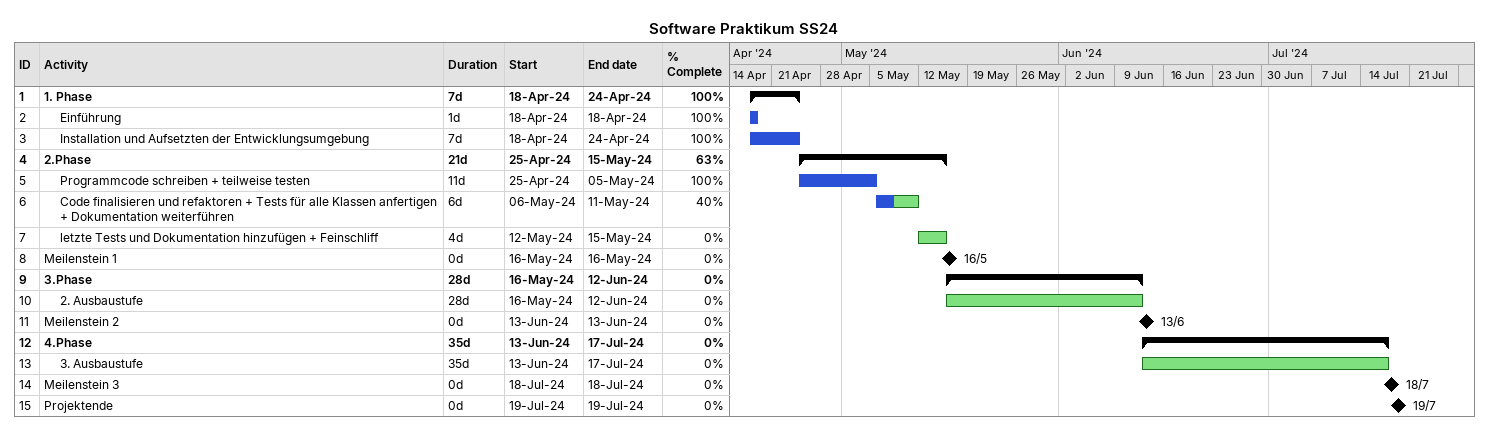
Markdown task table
Software Praktikum SS24

| ID | Level | Task | Duration | Start | Finish | % complete |
|---|---|---|---|---|---|---|
| 1 | 1 | **1. Phase** | 7d | 2024-04-18 | 2024-04-24 | 100 |
| 2 | 2 | Einführung | 1d | 2024-04-18 | 2024-04-18 | 100 |
| 3 | 2 | Installation und Aufsetzten der Entwicklungsumgebung | 7d | 2024-04-18 | 2024-04-24 | 100 |
| 4 | 1 | **2.Phase** | 21d | 2024-04-25 | 2024-05-15 | 63 |
| 5 | 2 | Programmcode schreiben + teilweise testen | 11d | 2024-04-25 | 2024-05-05 | 100 |
| 6 | 2 | Code finalisieren und refaktoren + Tests für alle Klassen anfertigen + Dokumentation weiterführen | 6d | 2024-05-06 | 2024-05-11 | 40 |
| 7 | 2 | letzte Tests und Dokumentation hinzufügen + Feinschliff | 4d | 2024-05-12 | 2024-05-15 | 0 |
| 8 | 1 | Meilenstein 1 | 0d | 2024-05-16 | 2024-05-16 | 0 |
| 9 | 1 | **3.Phase** | 28d | 2024-05-16 | 2024-06-12 | 0 |
| 10 | 2 | 2. Ausbaustufe | 28d | 2024-05-16 | 2024-06-12 | 0 |
| 11 | 1 | Meilenstein 2 | 0d | 2024-06-13 | 2024-06-13 | 0 |
| 12 | 1 | **4.Phase** | 35d | 2024-06-13 | 2024-07-17 | 0 |
| 13 | 2 | 3. Ausbaustufe | 35d | 2024-06-13 | 2024-07-17 | 0 |
| 14 | 1 | Meilenstein 3 | 0d | 2024-07-18 | 2024-07-18 | 0 |
| 15 | 1 | Projektende | 0d | 2024-07-19 | 2024-07-19 | 0 |
